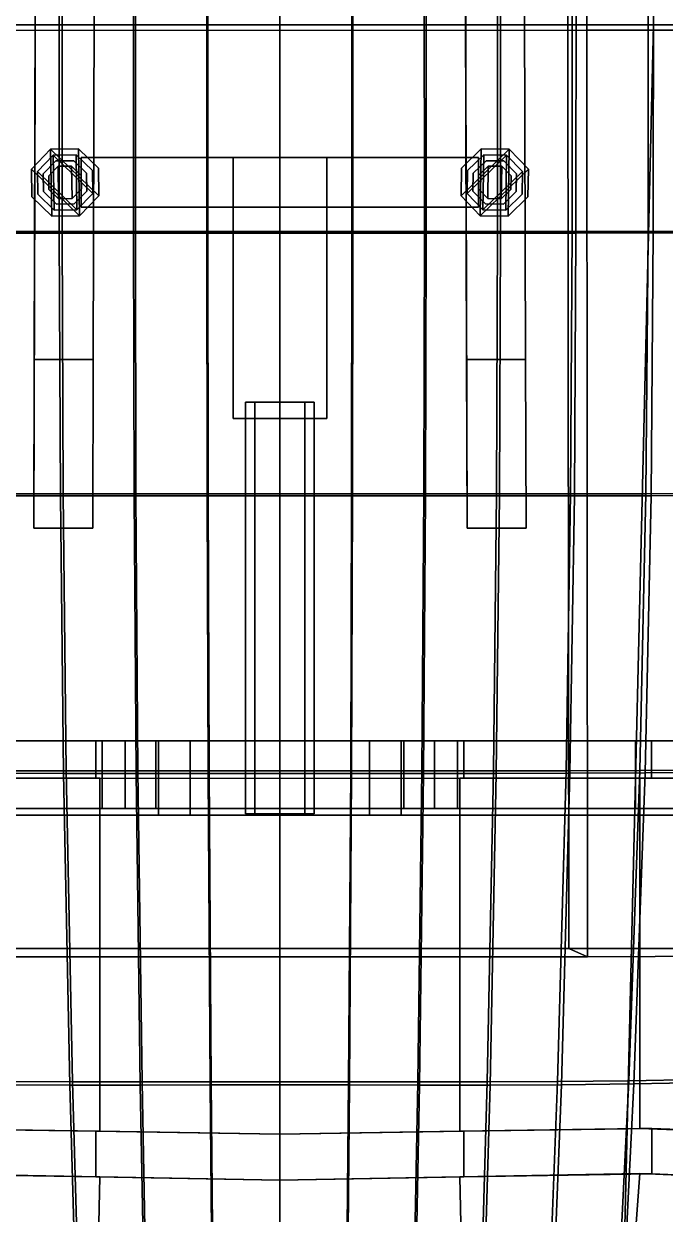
# Model space of a CAD drawing. Extents: x -7.9 to 7.9, y -12.5 to 11.9.
# Drawn here: x -0.323 to 0.438, y -9.846 to -8.435 of the extents above; entities that cross this region are included whole.
import ezdxf

# ---------------------------------------------------------------- set-up
doc = ezdxf.new("R2010")
doc.units = 0

msp = doc.modelspace()

# ---------------------------------------------------------------- linework, layer by layer
for points in [[(-0.0191, -9.3734, 1.8942), (-0.0191, -6.8577, 1.8942), (-0.8801, -6.8577, 1.8942), (-0.8063, -9.3734, 1.8942)], [(-0.0191, -9.3734, 1.8942), (0.7682, -9.3734, 1.8942), (0.8419, -6.8577, 1.8942), (-0.0191, -6.8577, 1.8942)], [(-0.0191, -8.4431, 4.3811), (-0.0191, -6.8863, 4.4497), (-0.3837, -6.8857, 4.4139), (-0.3829, -8.4427, 4.3455)], [(-0.0191, -8.4361, 4.2843), (-0.3604, -8.4361, 4.2509), (-0.3604, -6.8821, 4.3194), (-0.0191, -6.8821, 4.3528)], [(-0.0191, -8.4361, 4.2843), (-0.0191, -6.8821, 4.3528), (0.3223, -6.8821, 4.3194), (0.3223, -8.4361, 4.2509)], [(-0.0191, -8.4431, 4.3811), (0.3448, -8.4427, 4.3455), (0.3456, -6.8857, 4.4139), (-0.0191, -6.8863, 4.4497)], [(0.3223, -8.4361, 4.2509), (0.3223, -6.8821, 4.3194), (0.6905, -6.8821, 4.1493), (0.6994, -8.4361, 4.1153)], [(0.3448, -8.4427, 4.3455), (0.7524, -8.4425, 4.1969), (0.7274, -6.8849, 4.2394), (0.3456, -6.8857, 4.4139)], [(-0.0191, -8.4361, 1.5434), (-0.4619, -8.4361, 1.5434), (-0.4619, -6.9637, 1.5434), (-0.0191, -6.9637, 1.5434)], [(-0.0191, -8.4361, 1.5434), (-0.0191, -6.9637, 1.5434), (0.4238, -6.9637, 1.5434), (0.4238, -8.4361, 1.5434)], [(0.4238, -8.4361, 1.5434), (0.4238, -6.9637, 1.5434), (0.9654, -6.9637, 1.8637), (0.9414, -8.4361, 1.8661)], [(-0.3103, -8.833, 1.9509), (-0.3051, -7.033, 1.9509), (-0.305, -6.983, 1.8909), (-0.3109, -9.033, 1.8909)], [(-0.2351, -7.0332, 1.9509), (-0.2403, -8.8332, 1.9509), (-0.2409, -9.0332, 1.8909), (-0.235, -6.9832, 1.8909)], [(0.197, -7.0332, 1.9509), (0.1969, -6.9832, 1.8909), (0.2028, -9.0332, 1.8909), (0.2022, -8.8332, 1.9509)], [(0.2722, -8.833, 1.9509), (0.2728, -9.033, 1.8909), (0.2669, -6.983, 1.8909), (0.267, -7.033, 1.9509)], [(-0.3103, -8.833, 1.9509), (-0.2403, -8.8332, 1.9509), (-0.2351, -7.0332, 1.9509), (-0.3051, -7.033, 1.9509)], [(0.2722, -8.833, 1.9509), (0.267, -7.033, 1.9509), (0.197, -7.0332, 1.9509), (0.2022, -8.8332, 1.9509)], [(-0.2806, -8.6831, 4.1957), (-0.2806, -8.3659, 4.219), (-0.3703, -8.3659, 4.2004), (-0.3701, -8.6831, 4.1774)], [(-0.2772, -8.6813, 4.1784), (-0.3654, -8.6813, 4.1604), (-0.3655, -8.3644, 4.1833), (-0.2772, -8.3644, 4.2017)], [(-0.1925, -8.6831, 4.2077), (-0.1925, -8.3659, 4.2314), (-0.2806, -8.3659, 4.219), (-0.2806, -8.6831, 4.1957)], [(-0.1904, -8.6813, 4.1902), (-0.2772, -8.6813, 4.1784), (-0.2772, -8.3644, 4.2017), (-0.1903, -8.3644, 4.2139)], [(-0.1925, -8.6831, 4.2077), (-0.1055, -8.6831, 4.2143), (-0.1055, -8.3659, 4.2382), (-0.1925, -8.3659, 4.2314)], [(-0.1904, -8.6813, 4.1902), (-0.1903, -8.3644, 4.2139), (-0.1044, -8.3644, 4.2206), (-0.1045, -8.6813, 4.1967)], [(-0.1055, -8.6831, 4.2143), (-0.0191, -8.6831, 4.2162), (-0.0191, -8.3659, 4.2402), (-0.1055, -8.3659, 4.2382)], [(-0.1045, -8.6813, 4.1967), (-0.1044, -8.3644, 4.2206), (-0.0191, -8.3644, 4.2226), (-0.0191, -8.6813, 4.1986)], [(0.0664, -8.6813, 4.1967), (-0.0191, -8.6813, 4.1986), (-0.0191, -8.3644, 4.2226), (0.0663, -8.3644, 4.2206)], [(0.0674, -8.6831, 4.2143), (0.0674, -8.3659, 4.2382), (-0.0191, -8.3659, 4.2402), (-0.0191, -8.6831, 4.2162)], [(0.1523, -8.6813, 4.1902), (0.0664, -8.6813, 4.1967), (0.0663, -8.3644, 4.2206), (0.1522, -8.3644, 4.2139)], [(0.1544, -8.6831, 4.2077), (0.1544, -8.3659, 4.2314), (0.0674, -8.3659, 4.2382), (0.0674, -8.6831, 4.2143)], [(0.1523, -8.6813, 4.1902), (0.1522, -8.3644, 4.2139), (0.2391, -8.3644, 4.2017), (0.2391, -8.6813, 4.1784)], [(0.1544, -8.6831, 4.2077), (0.2425, -8.6831, 4.1957), (0.2424, -8.3659, 4.219), (0.1544, -8.3659, 4.2314)], [(0.2391, -8.6813, 4.1784), (0.2391, -8.3644, 4.2017), (0.3274, -8.3644, 4.1833), (0.3273, -8.6813, 4.1604)], [(0.2425, -8.6831, 4.1957), (0.332, -8.6831, 4.1774), (0.3322, -8.3659, 4.2004), (0.2424, -8.3659, 4.219)], [(0.4174, -8.6813, 4.1354), (0.3273, -8.6813, 4.1604), (0.3274, -8.3644, 4.1833), (0.4177, -8.3644, 4.158)], [(0.4237, -8.683, 4.1519), (0.4241, -8.3658, 4.1745), (0.3322, -8.3659, 4.2004), (0.332, -8.6831, 4.1774)], [(0.5061, -8.6813, 4.1025), (0.4174, -8.6813, 4.1354), (0.4177, -8.3644, 4.158), (0.5068, -8.3644, 4.1247)], [(0.5141, -8.683, 4.1183), (0.5149, -8.3658, 4.1405), (0.4241, -8.3658, 4.1745), (0.4237, -8.683, 4.1519)], [(-0.0191, -10.0447, 1.6597), (-0.4236, -10.0432, 1.6597), (-0.4619, -8.4361, 1.5434), (-0.0191, -8.4361, 1.5434)], [(-0.0191, -9.5315, 4.1686), (-0.3618, -9.5315, 4.1459), (-0.3604, -8.4361, 4.2509), (-0.0191, -8.4361, 4.2843)], [(-0.0191, -10.0447, 1.6597), (-0.0191, -8.4361, 1.5434), (0.4238, -8.4361, 1.5434), (0.3855, -10.0432, 1.6597)], [(-0.0191, -9.5315, 4.1686), (-0.0191, -8.4361, 4.2843), (0.3223, -8.4361, 4.2509), (0.3237, -9.5315, 4.1459)], [(0.3223, -8.4361, 4.2509), (0.6994, -8.4361, 4.1153), (0.6842, -9.5315, 3.9968), (0.3237, -9.5315, 4.1459)], [(0.8419, -10.0185, 1.9618), (0.3855, -10.0432, 1.6597), (0.4238, -8.4361, 1.5434), (0.9414, -8.4361, 1.8661)], [(-0.0191, -9.5412, 4.2652), (-0.0191, -8.4431, 4.3811), (-0.3829, -8.4427, 4.3455), (-0.3836, -9.5412, 4.2404)], [(-0.0191, -9.5412, 4.2652), (0.3455, -9.5412, 4.2404), (0.3448, -8.4427, 4.3455), (-0.0191, -8.4431, 4.3811)], [(0.3448, -8.4427, 4.3455), (0.3455, -9.5412, 4.2404), (0.7467, -9.5395, 4.0712), (0.7524, -8.4425, 4.1969)], [(-0.3137, -8.6072, 2.7683), (-0.3137, -8.6072, 2.9139), (-0.2908, -8.5836, 2.9139), (-0.2908, -8.5836, 2.7683)], [(-0.2908, -8.5836, 2.7683), (-0.2338, -8.639, 2.7683), (-0.2567, -8.6626, 2.7683), (-0.3137, -8.6072, 2.7683)], [(-0.2896, -8.663, 2.9139), (-0.2908, -8.5836, 2.9139), (-0.3137, -8.6072, 2.9139), (-0.3132, -8.6401, 2.9139)], [(-0.2868, -8.6559, 3.0692), (-0.2877, -8.5906, 3.0692), (-0.3066, -8.61, 3.0692), (-0.3062, -8.637, 3.0692)], [(-0.2877, -8.5906, 3.0399), (-0.2409, -8.6361, 3.0399), (-0.2597, -8.6555, 3.0399), (-0.3066, -8.61, 3.0399)], [(-0.3066, -8.61, 3.0399), (-0.3066, -8.61, 3.0692), (-0.2877, -8.5906, 3.0692), (-0.2877, -8.5906, 3.0399)], [(-0.2908, -8.5836, 2.7683), (-0.2908, -8.5836, 2.9139), (-0.2578, -8.5831, 2.9139), (-0.2578, -8.5831, 2.7683)], [(-0.2578, -8.5831, 2.7683), (-0.2342, -8.606, 2.7683), (-0.2338, -8.639, 2.7683), (-0.2908, -8.5836, 2.7683)], [(-0.2578, -8.5831, 2.9139), (-0.2908, -8.5836, 2.9139), (-0.2896, -8.663, 2.9139), (-0.2567, -8.6626, 2.9139)], [(-0.2607, -8.5902, 3.0692), (-0.2877, -8.5906, 3.0692), (-0.2868, -8.6559, 3.0692), (-0.2597, -8.6555, 3.0692)], [(-0.2607, -8.5902, 3.0399), (-0.2413, -8.6091, 3.0399), (-0.2409, -8.6361, 3.0399), (-0.2877, -8.5906, 3.0399)], [(-0.2877, -8.5906, 3.0399), (-0.2877, -8.5906, 3.0692), (-0.2607, -8.5902, 3.0692), (-0.2607, -8.5902, 3.0399)], [(-0.2413, -8.6091, 3.0692), (-0.2607, -8.5902, 3.0692), (-0.2597, -8.6555, 3.0692), (-0.2409, -8.6361, 3.0692)], [(-0.2607, -8.5902, 3.0399), (-0.2607, -8.5902, 3.0692), (-0.2413, -8.6091, 3.0692), (-0.2413, -8.6091, 3.0399)], [(-0.2578, -8.5831, 2.7683), (-0.2578, -8.5831, 2.9139), (-0.2342, -8.606, 2.9139), (-0.2342, -8.606, 2.7683)], [(-0.2342, -8.606, 2.9139), (-0.2578, -8.5831, 2.9139), (-0.2567, -8.6626, 2.9139), (-0.2338, -8.639, 2.9139)], [(-0.0746, -8.5936, 2.8955), (-0.2547, -8.5936, 2.8648), (-0.2547, -8.6525, 2.8648), (-0.0746, -8.6525, 2.8955)], [(-0.0746, -8.5936, 2.7392), (-0.2547, -8.5936, 2.8086), (-0.2547, -8.5936, 2.8648), (-0.0746, -8.5936, 2.8955)], [(-0.0746, -8.6525, 2.7392), (-0.2547, -8.6525, 2.8086), (-0.2547, -8.5936, 2.8086), (-0.0746, -8.5936, 2.7392)], [(-0.0191, -8.6525, 2.8955), (-0.0191, -8.5936, 2.8955), (-0.0746, -8.5936, 2.8955), (-0.0746, -8.6525, 2.8955)], [(-0.0746, -8.6525, 2.7392), (-0.0746, -8.5936, 2.7392), (-0.0191, -8.5936, 2.7392), (-0.0191, -8.6525, 2.7392)], [(-0.0191, -8.5936, 2.7392), (-0.0746, -8.5936, 2.7392), (-0.0746, -8.5936, 2.8955), (-0.0191, -8.5936, 2.8955)], [(-0.0191, -8.6525, 2.8955), (0.0365, -8.6525, 2.8955), (0.0365, -8.5936, 2.8955), (-0.0191, -8.5936, 2.8955)], [(0.0365, -8.6525, 2.7392), (-0.0191, -8.6525, 2.7392), (-0.0191, -8.5936, 2.7392), (0.0365, -8.5936, 2.7392)], [(-0.0191, -8.5936, 2.7392), (-0.0191, -8.5936, 2.8955), (0.0365, -8.5936, 2.8955), (0.0365, -8.5936, 2.7392)], [(0.0365, -8.5936, 2.8955), (0.0365, -8.6525, 2.8955), (0.2166, -8.6525, 2.8648), (0.2166, -8.5936, 2.8648)], [(0.0365, -8.5936, 2.7392), (0.0365, -8.5936, 2.8955), (0.2166, -8.5936, 2.8648), (0.2166, -8.5936, 2.8086)], [(0.0365, -8.6525, 2.7392), (0.0365, -8.5936, 2.7392), (0.2166, -8.5936, 2.8086), (0.2166, -8.6525, 2.8086)], [(0.2197, -8.5831, 2.7683), (0.2526, -8.5836, 2.7683), (0.1957, -8.639, 2.7683), (0.1961, -8.606, 2.7683)], [(0.1961, -8.606, 2.9139), (0.1957, -8.639, 2.9139), (0.2186, -8.6626, 2.9139), (0.2197, -8.5831, 2.9139)], [(0.2526, -8.5836, 2.7683), (0.2756, -8.6072, 2.7683), (0.2186, -8.6626, 2.7683), (0.1957, -8.639, 2.7683)], [(0.2197, -8.5831, 2.7683), (0.1961, -8.606, 2.7683), (0.1961, -8.606, 2.9139), (0.2197, -8.5831, 2.9139)], [(0.2032, -8.6091, 3.0692), (0.2028, -8.6361, 3.0692), (0.2216, -8.6555, 3.0692), (0.2226, -8.5902, 3.0692)], [(0.2226, -8.5902, 3.0399), (0.2496, -8.5906, 3.0399), (0.2028, -8.6361, 3.0399), (0.2032, -8.6091, 3.0399)], [(0.2496, -8.5906, 3.0399), (0.2685, -8.61, 3.0399), (0.2216, -8.6555, 3.0399), (0.2028, -8.6361, 3.0399)], [(0.2226, -8.5902, 3.0399), (0.2032, -8.6091, 3.0399), (0.2032, -8.6091, 3.0692), (0.2226, -8.5902, 3.0692)], [(0.2197, -8.5831, 2.9139), (0.2186, -8.6626, 2.9139), (0.2515, -8.663, 2.9139), (0.2526, -8.5836, 2.9139)], [(0.2526, -8.5836, 2.7683), (0.2197, -8.5831, 2.7683), (0.2197, -8.5831, 2.9139), (0.2526, -8.5836, 2.9139)], [(0.2226, -8.5902, 3.0692), (0.2216, -8.6555, 3.0692), (0.2487, -8.6559, 3.0692), (0.2496, -8.5906, 3.0692)], [(0.2496, -8.5906, 3.0399), (0.2226, -8.5902, 3.0399), (0.2226, -8.5902, 3.0692), (0.2496, -8.5906, 3.0692)], [(0.2487, -8.6559, 3.0692), (0.2681, -8.637, 3.0692), (0.2685, -8.61, 3.0692), (0.2496, -8.5906, 3.0692)], [(0.2685, -8.61, 3.0399), (0.2496, -8.5906, 3.0399), (0.2496, -8.5906, 3.0692), (0.2685, -8.61, 3.0692)], [(0.2515, -8.663, 2.9139), (0.2751, -8.6401, 2.9139), (0.2756, -8.6072, 2.9139), (0.2526, -8.5836, 2.9139)], [(0.2756, -8.6072, 2.7683), (0.2526, -8.5836, 2.7683), (0.2526, -8.5836, 2.9139), (0.2756, -8.6072, 2.9139)], [(-0.3132, -8.6401, 2.7683), (-0.3132, -8.6401, 2.9139), (-0.3137, -8.6072, 2.9139), (-0.3137, -8.6072, 2.7683)], [(-0.3137, -8.6072, 2.7683), (-0.2567, -8.6626, 2.7683), (-0.2896, -8.663, 2.7683), (-0.3132, -8.6401, 2.7683)], [(-0.3066, -8.61, 3.0399), (-0.2597, -8.6555, 3.0399), (-0.2868, -8.6559, 3.0399), (-0.3062, -8.637, 3.0399)], [(-0.3062, -8.637, 3.0399), (-0.3062, -8.637, 3.0692), (-0.3066, -8.61, 3.0692), (-0.3066, -8.61, 3.0399)], [(-0.2847, -8.5976, 2.9139), (-0.2995, -8.6128, 2.9139), (-0.2995, -8.6128, 3.0399), (-0.2847, -8.5976, 3.0399)], [(-0.2931, -8.6154, 3.0674), (-0.2931, -8.6154, 3.0846), (-0.282, -8.6039, 3.0846), (-0.282, -8.6039, 3.0674)], [(-0.2814, -8.6424, 3.0846), (-0.282, -8.6039, 3.0846), (-0.2931, -8.6154, 3.0846), (-0.2929, -8.6313, 3.0846)], [(-0.2847, -8.5976, 2.9139), (-0.2847, -8.5976, 3.0399), (-0.2635, -8.5973, 3.0399), (-0.2635, -8.5973, 2.9139)], [(-0.282, -8.6039, 3.0674), (-0.282, -8.6039, 3.0846), (-0.266, -8.6037, 3.0846), (-0.266, -8.6037, 3.0674)], [(-0.266, -8.6037, 3.0846), (-0.282, -8.6039, 3.0846), (-0.2814, -8.6424, 3.0846), (-0.2655, -8.6422, 3.0846)], [(-0.266, -8.6037, 3.0674), (-0.266, -8.6037, 3.0846), (-0.2546, -8.6148, 3.0846), (-0.2546, -8.6148, 3.0674)], [(-0.2546, -8.6148, 3.0846), (-0.266, -8.6037, 3.0846), (-0.2655, -8.6422, 3.0846), (-0.2544, -8.6308, 3.0846)], [(-0.2635, -8.5973, 2.9139), (-0.2635, -8.5973, 3.0399), (-0.2482, -8.6121, 3.0399), (-0.2482, -8.6121, 2.9139)], [(-0.2413, -8.6091, 3.0399), (-0.2413, -8.6091, 3.0692), (-0.2409, -8.6361, 3.0692), (-0.2409, -8.6361, 3.0399)], [(-0.2342, -8.606, 2.7683), (-0.2342, -8.606, 2.9139), (-0.2338, -8.639, 2.9139), (-0.2338, -8.639, 2.7683)], [(0.1961, -8.606, 2.7683), (0.1957, -8.639, 2.7683), (0.1957, -8.639, 2.9139), (0.1961, -8.606, 2.9139)], [(0.2032, -8.6091, 3.0399), (0.2028, -8.6361, 3.0399), (0.2028, -8.6361, 3.0692), (0.2032, -8.6091, 3.0692)], [(0.2254, -8.5973, 2.9139), (0.2101, -8.6121, 2.9139), (0.2101, -8.6121, 3.0399), (0.2254, -8.5973, 3.0399)], [(0.2165, -8.6148, 3.0846), (0.2163, -8.6308, 3.0846), (0.2274, -8.6422, 3.0846), (0.2279, -8.6037, 3.0846)], [(0.2279, -8.6037, 3.0674), (0.2165, -8.6148, 3.0674), (0.2165, -8.6148, 3.0846), (0.2279, -8.6037, 3.0846)], [(0.2756, -8.6072, 2.7683), (0.2751, -8.6401, 2.7683), (0.2515, -8.663, 2.7683), (0.2186, -8.6626, 2.7683)], [(0.2685, -8.61, 3.0399), (0.2681, -8.637, 3.0399), (0.2487, -8.6559, 3.0399), (0.2216, -8.6555, 3.0399)], [(0.2466, -8.5976, 2.9139), (0.2254, -8.5973, 2.9139), (0.2254, -8.5973, 3.0399), (0.2466, -8.5976, 3.0399)], [(0.2279, -8.6037, 3.0846), (0.2274, -8.6422, 3.0846), (0.2433, -8.6424, 3.0846), (0.2439, -8.6039, 3.0846)], [(0.2439, -8.6039, 3.0674), (0.2279, -8.6037, 3.0674), (0.2279, -8.6037, 3.0846), (0.2439, -8.6039, 3.0846)], [(0.2433, -8.6424, 3.0846), (0.2547, -8.6313, 3.0846), (0.255, -8.6154, 3.0846), (0.2439, -8.6039, 3.0846)], [(0.255, -8.6154, 3.0674), (0.2439, -8.6039, 3.0674), (0.2439, -8.6039, 3.0846), (0.255, -8.6154, 3.0846)], [(0.2466, -8.5976, 2.9139), (0.2466, -8.5976, 3.0399), (0.2614, -8.6128, 3.0399), (0.2614, -8.6128, 2.9139)], [(0.2681, -8.637, 3.0399), (0.2685, -8.61, 3.0399), (0.2685, -8.61, 3.0692), (0.2681, -8.637, 3.0692)], [(0.2751, -8.6401, 2.7683), (0.2756, -8.6072, 2.7683), (0.2756, -8.6072, 2.9139), (0.2751, -8.6401, 2.9139)], [(-0.2995, -8.6128, 2.9139), (-0.2992, -8.634, 2.9139), (-0.2992, -8.634, 3.0399), (-0.2995, -8.6128, 3.0399)], [(-0.2929, -8.6313, 3.0674), (-0.2929, -8.6313, 3.0846), (-0.2931, -8.6154, 3.0846), (-0.2931, -8.6154, 3.0674)], [(-0.2546, -8.6148, 3.0674), (-0.2546, -8.6148, 3.0846), (-0.2544, -8.6308, 3.0846), (-0.2544, -8.6308, 3.0674)], [(-0.2479, -8.6333, 2.9139), (-0.2482, -8.6121, 2.9139), (-0.2482, -8.6121, 3.0399), (-0.2479, -8.6333, 3.0399)], [(0.2098, -8.6333, 2.9139), (0.2098, -8.6333, 3.0399), (0.2101, -8.6121, 3.0399), (0.2101, -8.6121, 2.9139)], [(0.2165, -8.6148, 3.0674), (0.2163, -8.6308, 3.0674), (0.2163, -8.6308, 3.0846), (0.2165, -8.6148, 3.0846)], [(0.2547, -8.6313, 3.0674), (0.255, -8.6154, 3.0674), (0.255, -8.6154, 3.0846), (0.2547, -8.6313, 3.0846)], [(0.2614, -8.6128, 2.9139), (0.2614, -8.6128, 3.0399), (0.2611, -8.634, 3.0399), (0.2611, -8.634, 2.9139)], [(-0.2868, -8.6559, 3.0399), (-0.2868, -8.6559, 3.0692), (-0.3062, -8.637, 3.0692), (-0.3062, -8.637, 3.0399)], [(-0.2992, -8.634, 2.9139), (-0.284, -8.6488, 2.9139), (-0.284, -8.6488, 3.0399), (-0.2992, -8.634, 3.0399)], [(-0.2814, -8.6424, 3.0674), (-0.2814, -8.6424, 3.0846), (-0.2929, -8.6313, 3.0846), (-0.2929, -8.6313, 3.0674)], [(-0.2544, -8.6308, 3.0674), (-0.2544, -8.6308, 3.0846), (-0.2655, -8.6422, 3.0846), (-0.2655, -8.6422, 3.0674)], [(-0.2628, -8.6485, 2.9139), (-0.2479, -8.6333, 2.9139), (-0.2479, -8.6333, 3.0399), (-0.2628, -8.6485, 3.0399)], [(-0.2409, -8.6361, 3.0399), (-0.2409, -8.6361, 3.0692), (-0.2597, -8.6555, 3.0692), (-0.2597, -8.6555, 3.0399)], [(0.2028, -8.6361, 3.0399), (0.2216, -8.6555, 3.0399), (0.2216, -8.6555, 3.0692), (0.2028, -8.6361, 3.0692)], [(0.2246, -8.6485, 2.9139), (0.2246, -8.6485, 3.0399), (0.2098, -8.6333, 3.0399), (0.2098, -8.6333, 2.9139)], [(0.2163, -8.6308, 3.0674), (0.2274, -8.6422, 3.0674), (0.2274, -8.6422, 3.0846), (0.2163, -8.6308, 3.0846)], [(0.2433, -8.6424, 3.0674), (0.2547, -8.6313, 3.0674), (0.2547, -8.6313, 3.0846), (0.2433, -8.6424, 3.0846)], [(0.2611, -8.634, 2.9139), (0.2611, -8.634, 3.0399), (0.2459, -8.6488, 3.0399), (0.2459, -8.6488, 2.9139)], [(0.2487, -8.6559, 3.0399), (0.2681, -8.637, 3.0399), (0.2681, -8.637, 3.0692), (0.2487, -8.6559, 3.0692)], [(-0.2896, -8.663, 2.7683), (-0.2896, -8.663, 2.9139), (-0.3132, -8.6401, 2.9139), (-0.3132, -8.6401, 2.7683)], [(-0.284, -8.6488, 2.9139), (-0.2628, -8.6485, 2.9139), (-0.2628, -8.6485, 3.0399), (-0.284, -8.6488, 3.0399)], [(-0.2655, -8.6422, 3.0674), (-0.2655, -8.6422, 3.0846), (-0.2814, -8.6424, 3.0846), (-0.2814, -8.6424, 3.0674)], [(-0.2338, -8.639, 2.7683), (-0.2338, -8.639, 2.9139), (-0.2567, -8.6626, 2.9139), (-0.2567, -8.6626, 2.7683)], [(-0.0746, -8.6525, 2.8955), (-0.2547, -8.6525, 2.8648), (-0.2547, -8.6525, 2.8086), (-0.0746, -8.6525, 2.7392)], [(-0.0191, -8.9029, 2.7554), (-0.0746, -8.9029, 2.7554), (-0.0746, -8.6525, 2.7392), (-0.0191, -8.6525, 2.7392)], [(-0.0746, -8.6525, 2.8955), (-0.0746, -8.9029, 2.8642), (-0.0191, -8.9029, 2.8642), (-0.0191, -8.6525, 2.8955)], [(-0.0746, -8.6525, 2.7392), (-0.0746, -8.9029, 2.7554), (-0.0746, -8.9029, 2.8642), (-0.0746, -8.6525, 2.8955)], [(-0.0191, -8.9029, 2.7554), (-0.0191, -8.6525, 2.7392), (0.0365, -8.6525, 2.7392), (0.0365, -8.9029, 2.7554)], [(0.0365, -8.6525, 2.8955), (-0.0191, -8.6525, 2.8955), (-0.0191, -8.9029, 2.8642), (0.0365, -8.9029, 2.8642)], [(0.0365, -8.6525, 2.7392), (0.0365, -8.6525, 2.8955), (0.0365, -8.9029, 2.8642), (0.0365, -8.9029, 2.7554)], [(0.0365, -8.6525, 2.8955), (0.0365, -8.6525, 2.7392), (0.2166, -8.6525, 2.8086), (0.2166, -8.6525, 2.8648)], [(0.1957, -8.639, 2.7683), (0.2186, -8.6626, 2.7683), (0.2186, -8.6626, 2.9139), (0.1957, -8.639, 2.9139)], [(0.2459, -8.6488, 2.9139), (0.2459, -8.6488, 3.0399), (0.2246, -8.6485, 3.0399), (0.2246, -8.6485, 2.9139)], [(0.2274, -8.6422, 3.0674), (0.2433, -8.6424, 3.0674), (0.2433, -8.6424, 3.0846), (0.2274, -8.6422, 3.0846)], [(0.2515, -8.663, 2.7683), (0.2751, -8.6401, 2.7683), (0.2751, -8.6401, 2.9139), (0.2515, -8.663, 2.9139)], [(-0.2567, -8.6626, 2.7683), (-0.2567, -8.6626, 2.9139), (-0.2896, -8.663, 2.9139), (-0.2896, -8.663, 2.7683)], [(-0.2597, -8.6555, 3.0399), (-0.2597, -8.6555, 3.0692), (-0.2868, -8.6559, 3.0692), (-0.2868, -8.6559, 3.0399)], [(0.2186, -8.6626, 2.7683), (0.2515, -8.663, 2.7683), (0.2515, -8.663, 2.9139), (0.2186, -8.6626, 2.9139)], [(0.2216, -8.6555, 3.0399), (0.2487, -8.6559, 3.0399), (0.2487, -8.6559, 3.0692), (0.2216, -8.6555, 3.0692)], [(-0.2793, -8.9948, 4.1632), (-0.2806, -8.6831, 4.1957), (-0.3701, -8.6831, 4.1774), (-0.3683, -8.9947, 4.1452)], [(-0.276, -8.9924, 4.146), (-0.3636, -8.9924, 4.1283), (-0.3654, -8.6813, 4.1604), (-0.2772, -8.6813, 4.1784)], [(-0.1918, -8.9948, 4.1749), (-0.1925, -8.6831, 4.2077), (-0.2806, -8.6831, 4.1957), (-0.2793, -8.9948, 4.1632)], [(-0.1897, -8.9924, 4.1574), (-0.276, -8.9924, 4.146), (-0.2772, -8.6813, 4.1784), (-0.1904, -8.6813, 4.1902)], [(-0.1918, -8.9948, 4.1749), (-0.1052, -8.9948, 4.1811), (-0.1055, -8.6831, 4.2143), (-0.1925, -8.6831, 4.2077)], [(-0.1897, -8.9924, 4.1574), (-0.1904, -8.6813, 4.1902), (-0.1045, -8.6813, 4.1967), (-0.1042, -8.9924, 4.1636)], [(-0.1052, -8.9948, 4.1811), (-0.0191, -8.9948, 4.1829), (-0.0191, -8.6831, 4.2162), (-0.1055, -8.6831, 4.2143)], [(-0.1042, -8.9924, 4.1636), (-0.1045, -8.6813, 4.1967), (-0.0191, -8.6813, 4.1986), (-0.0191, -8.9924, 4.1653)], [(0.066, -8.9924, 4.1636), (-0.0191, -8.9924, 4.1653), (-0.0191, -8.6813, 4.1986), (0.0664, -8.6813, 4.1967)], [(0.0671, -8.9948, 4.1811), (0.0674, -8.6831, 4.2143), (-0.0191, -8.6831, 4.2162), (-0.0191, -8.9948, 4.1829)], [(0.1516, -8.9924, 4.1574), (0.066, -8.9924, 4.1636), (0.0664, -8.6813, 4.1967), (0.1523, -8.6813, 4.1902)], [(0.1537, -8.9948, 4.1749), (0.1544, -8.6831, 4.2077), (0.0674, -8.6831, 4.2143), (0.0671, -8.9948, 4.1811)], [(0.1516, -8.9924, 4.1574), (0.1523, -8.6813, 4.1902), (0.2391, -8.6813, 4.1784), (0.2379, -8.9924, 4.146)], [(0.1537, -8.9948, 4.1749), (0.2412, -8.9948, 4.1632), (0.2425, -8.6831, 4.1957), (0.1544, -8.6831, 4.2077)], [(0.2379, -8.9924, 4.146), (0.2391, -8.6813, 4.1784), (0.3273, -8.6813, 4.1604), (0.3255, -8.9924, 4.1283)], [(0.2412, -8.9948, 4.1632), (0.3301, -8.9947, 4.1452), (0.332, -8.6831, 4.1774), (0.2425, -8.6831, 4.1957)], [(0.4147, -8.9923, 4.1035), (0.3255, -8.9924, 4.1283), (0.3273, -8.6813, 4.1604), (0.4174, -8.6813, 4.1354)], [(0.421, -8.9946, 4.12), (0.4237, -8.683, 4.1519), (0.332, -8.6831, 4.1774), (0.3301, -8.9947, 4.1452)], [(0.5025, -8.9921, 4.0709), (0.4147, -8.9923, 4.1035), (0.4174, -8.6813, 4.1354), (0.5061, -8.6813, 4.1025)], [(0.5104, -8.9943, 4.0867), (0.5141, -8.683, 4.1183), (0.4237, -8.683, 4.1519), (0.421, -8.9946, 4.12)], [(-0.3109, -9.033, 1.9409), (-0.2409, -9.0332, 1.9409), (-0.2403, -8.8332, 2.0409), (-0.3103, -8.833, 2.0409)], [(-0.3103, -8.833, 1.9509), (-0.3109, -9.033, 1.8909), (-0.3109, -9.033, 1.9409), (-0.3103, -8.833, 2.0409)], [(-0.3103, -8.833, 2.0409), (-0.2403, -8.8332, 2.0409), (-0.2403, -8.8332, 1.9509), (-0.3103, -8.833, 1.9509)], [(-0.2409, -9.0332, 1.8909), (-0.2403, -8.8332, 1.9509), (-0.2403, -8.8332, 2.0409), (-0.2409, -9.0332, 1.9409)], [(0.2728, -9.033, 1.9409), (0.2722, -8.833, 2.0409), (0.2022, -8.8332, 2.0409), (0.2028, -9.0332, 1.9409)], [(0.2722, -8.833, 2.0409), (0.2722, -8.833, 1.9509), (0.2022, -8.8332, 1.9509), (0.2022, -8.8332, 2.0409)], [(0.2028, -9.0332, 1.8909), (0.2028, -9.0332, 1.9409), (0.2022, -8.8332, 2.0409), (0.2022, -8.8332, 1.9509)], [(0.2722, -8.833, 1.9509), (0.2722, -8.833, 2.0409), (0.2728, -9.033, 1.9409), (0.2728, -9.033, 1.8909)], [(-0.0488, -9.3717, 2.7549), (-0.0488, -8.8836, 2.8436), (-0.0597, -8.8836, 2.8174), (-0.0597, -9.3717, 2.7287)], [(-0.0597, -9.3717, 2.7287), (-0.0597, -8.8836, 2.8174), (-0.0488, -8.8836, 2.7912), (-0.0488, -9.3717, 2.7025)], [(-0.0191, -9.3717, 2.7657), (-0.0191, -8.8836, 2.8544), (-0.0488, -8.8836, 2.8436), (-0.0488, -9.3717, 2.7549)], [(-0.0488, -9.3717, 2.7025), (-0.0488, -8.8836, 2.7912), (-0.0191, -8.8836, 2.7803), (-0.0191, -9.3717, 2.6916)], [(-0.0191, -9.3717, 2.7657), (0.0107, -9.3717, 2.7549), (0.0107, -8.8836, 2.8436), (-0.0191, -8.8836, 2.8544)], [(0.0107, -9.3717, 2.7025), (-0.0191, -9.3717, 2.6916), (-0.0191, -8.8836, 2.7803), (0.0107, -8.8836, 2.7912)], [(0.0107, -9.3717, 2.7549), (0.0216, -9.3717, 2.7287), (0.0216, -8.8836, 2.8174), (0.0107, -8.8836, 2.8436)], [(0.0216, -9.3717, 2.7287), (0.0107, -9.3717, 2.7025), (0.0107, -8.8836, 2.7912), (0.0216, -8.8836, 2.8174)], [(-0.0746, -8.9029, 2.7554), (-0.0191, -8.9029, 2.7554), (-0.0191, -8.9029, 2.8642), (-0.0746, -8.9029, 2.8642)], [(0.0365, -8.9029, 2.7554), (0.0365, -8.9029, 2.8642), (-0.0191, -8.9029, 2.8642), (-0.0191, -8.9029, 2.7554)], [(-0.2793, -8.9948, 4.1632), (-0.3683, -8.9947, 4.1452), (-0.363, -9.3237, 4.0975), (-0.2756, -9.3239, 4.115)], [(-0.276, -8.9924, 4.146), (-0.2723, -9.3209, 4.0979), (-0.3584, -9.3207, 4.0806), (-0.3636, -8.9924, 4.1283)], [(-0.1918, -8.9948, 4.1749), (-0.2793, -8.9948, 4.1632), (-0.2756, -9.3239, 4.115), (-0.1894, -9.3239, 4.1263)], [(-0.1897, -8.9924, 4.1574), (-0.1873, -9.3209, 4.1089), (-0.2723, -9.3209, 4.0979), (-0.276, -8.9924, 4.146)], [(-0.1918, -8.9948, 4.1749), (-0.1894, -9.3239, 4.1263), (-0.104, -9.3238, 4.1322), (-0.1052, -8.9948, 4.1811)], [(-0.1897, -8.9924, 4.1574), (-0.1042, -8.9924, 4.1636), (-0.103, -9.3209, 4.1147), (-0.1873, -9.3209, 4.1089)], [(-0.1052, -8.9948, 4.1811), (-0.104, -9.3238, 4.1322), (-0.0191, -9.3238, 4.1338), (-0.0191, -8.9948, 4.1829)], [(-0.1042, -8.9924, 4.1636), (-0.0191, -8.9924, 4.1653), (-0.0191, -9.3208, 4.1164), (-0.103, -9.3209, 4.1147)], [(0.066, -8.9924, 4.1636), (0.0649, -9.3209, 4.1147), (-0.0191, -9.3208, 4.1164), (-0.0191, -8.9924, 4.1653)], [(0.0671, -8.9948, 4.1811), (-0.0191, -8.9948, 4.1829), (-0.0191, -9.3238, 4.1338), (0.0659, -9.3238, 4.1322)], [(0.1516, -8.9924, 4.1574), (0.1492, -9.3209, 4.1089), (0.0649, -9.3209, 4.1147), (0.066, -8.9924, 4.1636)], [(0.1537, -8.9948, 4.1749), (0.0671, -8.9948, 4.1811), (0.0659, -9.3238, 4.1322), (0.1513, -9.3239, 4.1263)], [(0.1516, -8.9924, 4.1574), (0.2379, -8.9924, 4.146), (0.2342, -9.3209, 4.0979), (0.1492, -9.3209, 4.1089)], [(0.1537, -8.9948, 4.1749), (0.1513, -9.3239, 4.1263), (0.2375, -9.3239, 4.115), (0.2412, -8.9948, 4.1632)], [(0.2379, -8.9924, 4.146), (0.3255, -8.9924, 4.1283), (0.3203, -9.3207, 4.0806), (0.2342, -9.3209, 4.0979)], [(0.2412, -8.9948, 4.1632), (0.2375, -9.3239, 4.115), (0.3249, -9.3237, 4.0975), (0.3301, -8.9947, 4.1452)], [(0.4147, -8.9923, 4.1035), (0.4078, -9.3204, 4.0562), (0.3203, -9.3207, 4.0806), (0.3255, -8.9924, 4.1283)], [(0.421, -8.9946, 4.12), (0.3301, -8.9947, 4.1452), (0.3249, -9.3237, 4.0975), (0.414, -9.3232, 4.0725)], [(0.5025, -8.9921, 4.0709), (0.4936, -9.3197, 4.0241), (0.4078, -9.3204, 4.0562), (0.4147, -8.9923, 4.1035)], [(0.5104, -8.9943, 4.0867), (0.421, -8.9946, 4.12), (0.414, -9.3232, 4.0725), (0.5015, -9.3225, 4.0398)], [(-0.3109, -9.033, 1.8909), (-0.2409, -9.0332, 1.8909), (-0.2409, -9.0332, 1.9409), (-0.3109, -9.033, 1.9409)], [(0.2728, -9.033, 1.8909), (0.2728, -9.033, 1.9409), (0.2028, -9.0332, 1.9409), (0.2028, -9.0332, 1.8909)], [(-0.1629, -9.2853, 2.7062), (-0.1629, -9.3734, 2.7062), (-1.0491, -9.3734, 2.7062), (-1.0543, -9.2853, 2.7062)], [(-1.0543, -9.2853, 2.7062), (-0.9163, -9.2853, 2.7414), (-0.2024, -9.2853, 2.7414), (-0.1629, -9.2853, 2.7062)], [(-0.9163, -9.2853, 2.7414), (-0.9163, -9.3655, 2.7414), (-0.2024, -9.3655, 2.7414), (-0.2024, -9.2853, 2.7414)], [(-0.2372, -9.2853, 3.186), (-0.4596, -9.2856, 3.1209), (-0.4596, -9.3293, 3.1209), (-0.2372, -9.3294, 3.186)], [(-0.2298, -9.2853, 3.1274), (-0.4406, -9.2853, 3.065), (-0.4596, -9.2856, 3.1209), (-0.2372, -9.2853, 3.186)], [(-0.2298, -9.2853, 3.1274), (-0.2298, -9.3655, 3.1274), (-0.4406, -9.3655, 3.065), (-0.4406, -9.2853, 3.065)], [(-0.0191, -9.2853, 3.186), (-0.2372, -9.2853, 3.186), (-0.2372, -9.3294, 3.186), (-0.0191, -9.3297, 3.186)], [(-0.0191, -9.2853, 3.1274), (-0.2298, -9.2853, 3.1274), (-0.2372, -9.2853, 3.186), (-0.0191, -9.2853, 3.186)], [(-0.0191, -9.2853, 3.1274), (-0.0191, -9.3655, 3.1274), (-0.2298, -9.3655, 3.1274), (-0.2298, -9.2853, 3.1274)], [(-0.2024, -9.2853, 2.7414), (-0.2024, -9.3655, 2.7414), (-0.1661, -9.3655, 2.8455), (-0.1661, -9.2853, 2.8455)], [(-0.1629, -9.2853, 2.7062), (-0.2024, -9.2853, 2.7414), (-0.1661, -9.2853, 2.8455), (-0.1254, -9.2853, 2.8072)], [(-0.1661, -9.2853, 2.8455), (-0.1661, -9.3655, 2.8455), (-0.0191, -9.3655, 2.8891), (-0.0191, -9.2853, 2.8891)], [(-0.1254, -9.2853, 2.8072), (-0.1661, -9.2853, 2.8455), (-0.0191, -9.2853, 2.8891), (-0.0191, -9.2853, 2.8436)], [(-0.1254, -9.2853, 2.8072), (-0.1254, -9.3734, 2.8072), (-0.1629, -9.3734, 2.7062), (-0.1629, -9.2853, 2.7062)], [(-0.0191, -9.2853, 2.8436), (-0.0191, -9.3734, 2.8436), (-0.1254, -9.3734, 2.8072), (-0.1254, -9.2853, 2.8072)], [(-0.0191, -9.2853, 3.186), (-0.0191, -9.3297, 3.186), (0.1991, -9.3294, 3.186), (0.1991, -9.2853, 3.186)], [(-0.0191, -9.2853, 3.1274), (-0.0191, -9.2853, 3.186), (0.1991, -9.2853, 3.186), (0.1917, -9.2853, 3.1274)], [(-0.0191, -9.2853, 2.8436), (0.0873, -9.2853, 2.8072), (0.0873, -9.3734, 2.8072), (-0.0191, -9.3734, 2.8436)], [(-0.0191, -9.2853, 3.1274), (0.1917, -9.2853, 3.1274), (0.1917, -9.3655, 3.1274), (-0.0191, -9.3655, 3.1274)], [(0.128, -9.2853, 2.8455), (-0.0191, -9.2853, 2.8891), (-0.0191, -9.3655, 2.8891), (0.128, -9.3655, 2.8455)], [(0.0873, -9.2853, 2.8072), (-0.0191, -9.2853, 2.8436), (-0.0191, -9.2853, 2.8891), (0.128, -9.2853, 2.8455)], [(0.0873, -9.2853, 2.8072), (0.1248, -9.2853, 2.7062), (0.1248, -9.3734, 2.7062), (0.0873, -9.3734, 2.8072)], [(0.1248, -9.2853, 2.7062), (0.0873, -9.2853, 2.8072), (0.128, -9.2853, 2.8455), (0.1643, -9.2853, 2.7414)], [(0.1248, -9.2853, 2.7062), (1.0162, -9.2853, 2.7062), (1.011, -9.3734, 2.7062), (0.1248, -9.3734, 2.7062)], [(1.0162, -9.2853, 2.7062), (0.1248, -9.2853, 2.7062), (0.1643, -9.2853, 2.7414), (0.8782, -9.2853, 2.7414)], [(0.1643, -9.2853, 2.7414), (0.128, -9.2853, 2.8455), (0.128, -9.3655, 2.8455), (0.1643, -9.3655, 2.7414)], [(0.8782, -9.2853, 2.7414), (0.1643, -9.2853, 2.7414), (0.1643, -9.3655, 2.7414), (0.8782, -9.3655, 2.7414)], [(0.1917, -9.2853, 3.1274), (0.1991, -9.2853, 3.186), (0.4215, -9.2856, 3.1209), (0.4025, -9.2853, 3.065)], [(0.1917, -9.2853, 3.1274), (0.4025, -9.2853, 3.065), (0.4025, -9.3655, 3.065), (0.1917, -9.3655, 3.1274)], [(0.1991, -9.2853, 3.186), (0.1991, -9.3294, 3.186), (0.4215, -9.3293, 3.1209), (0.4215, -9.2856, 3.1209)], [(0.4025, -9.2853, 3.065), (0.4215, -9.2856, 3.1209), (1.0121, -9.2845, 2.7478), (1.0162, -9.2853, 2.7062)], [(0.4025, -9.2853, 3.065), (0.8782, -9.2853, 2.7414), (0.8782, -9.3655, 2.7414), (0.4025, -9.3655, 3.065)], [(0.4025, -9.2853, 3.065), (1.0162, -9.2853, 2.7062), (0.8782, -9.2853, 2.7414)], [(0.4215, -9.2856, 3.1209), (0.4215, -9.3293, 3.1209), (1.0092, -9.3303, 2.7478), (1.0121, -9.2845, 2.7478)], [(-0.4459, -9.329, 3.0906), (-0.2325, -9.3294, 3.153), (-0.2372, -9.3294, 3.186), (-0.4596, -9.3293, 3.1209)], [(-0.2325, -9.3294, 3.153), (-0.4459, -9.329, 3.0906), (-0.4459, -9.7447, 3.0906), (-0.2325, -9.7481, 3.153)], [(-0.2756, -9.3239, 4.115), (-0.363, -9.3237, 4.0975), (-0.3528, -9.693, 4.0277), (-0.2682, -9.6934, 4.0446)], [(-0.2723, -9.3209, 4.0979), (-0.2649, -9.6897, 4.0276), (-0.3482, -9.6893, 4.011), (-0.3584, -9.3207, 4.0806)], [(-0.1894, -9.3239, 4.1263), (-0.2756, -9.3239, 4.115), (-0.2682, -9.6934, 4.0446), (-0.1846, -9.6935, 4.0553)], [(-0.1873, -9.3209, 4.1089), (-0.1825, -9.6897, 4.0381), (-0.2649, -9.6897, 4.0276), (-0.2723, -9.3209, 4.0979)], [(-0.2325, -9.3294, 3.153), (-0.0191, -9.3297, 3.153), (-0.0191, -9.3297, 3.186), (-0.2372, -9.3294, 3.186)], [(-0.2325, -9.3294, 3.153), (-0.2325, -9.7481, 3.153), (-0.0191, -9.7516, 3.153), (-0.0191, -9.3297, 3.153)], [(-0.1894, -9.3239, 4.1263), (-0.1846, -9.6935, 4.0553), (-0.1016, -9.6933, 4.0609), (-0.104, -9.3238, 4.1322)], [(-0.1873, -9.3209, 4.1089), (-0.103, -9.3209, 4.1147), (-0.1006, -9.6896, 4.0436), (-0.1825, -9.6897, 4.0381)], [(-0.104, -9.3238, 4.1322), (-0.1016, -9.6933, 4.0609), (-0.0191, -9.6932, 4.0624), (-0.0191, -9.3238, 4.1338)], [(-0.103, -9.3209, 4.1147), (-0.0191, -9.3208, 4.1164), (-0.0191, -9.6895, 4.0451), (-0.1006, -9.6896, 4.0436)], [(0.0649, -9.3209, 4.1147), (0.0625, -9.6896, 4.0436), (-0.0191, -9.6895, 4.0451), (-0.0191, -9.3208, 4.1164)], [(0.0659, -9.3238, 4.1322), (-0.0191, -9.3238, 4.1338), (-0.0191, -9.6932, 4.0624), (0.0635, -9.6933, 4.0609)], [(0.1944, -9.3294, 3.153), (-0.0191, -9.3297, 3.153), (-0.0191, -9.7516, 3.153), (0.1944, -9.7481, 3.153)], [(0.1944, -9.3294, 3.153), (0.1991, -9.3294, 3.186), (-0.0191, -9.3297, 3.186), (-0.0191, -9.3297, 3.153)], [(0.1492, -9.3209, 4.1089), (0.1444, -9.6897, 4.0381), (0.0625, -9.6896, 4.0436), (0.0649, -9.3209, 4.1147)], [(0.1513, -9.3239, 4.1263), (0.0659, -9.3238, 4.1322), (0.0635, -9.6933, 4.0609), (0.1464, -9.6935, 4.0553)], [(0.1492, -9.3209, 4.1089), (0.2342, -9.3209, 4.0979), (0.2268, -9.6897, 4.0276), (0.1444, -9.6897, 4.0381)], [(0.1513, -9.3239, 4.1263), (0.1464, -9.6935, 4.0553), (0.2301, -9.6934, 4.0446), (0.2375, -9.3239, 4.115)], [(0.1944, -9.3294, 3.153), (0.1944, -9.7481, 3.153), (0.4078, -9.7447, 3.0906), (0.4078, -9.329, 3.0906)], [(0.4078, -9.329, 3.0906), (0.4215, -9.3293, 3.1209), (0.1991, -9.3294, 3.186), (0.1944, -9.3294, 3.153)], [(0.2342, -9.3209, 4.0979), (0.3203, -9.3207, 4.0806), (0.3101, -9.6893, 4.011), (0.2268, -9.6897, 4.0276)], [(0.2375, -9.3239, 4.115), (0.2301, -9.6934, 4.0446), (0.3147, -9.693, 4.0277), (0.3249, -9.3237, 4.0975)], [(0.4078, -9.3204, 4.0562), (0.3946, -9.6883, 3.9874), (0.3101, -9.6893, 4.011), (0.3203, -9.3207, 4.0806)], [(0.414, -9.3232, 4.0725), (0.3249, -9.3237, 4.0975), (0.3147, -9.693, 4.0277), (0.4007, -9.6919, 4.0036)], [(0.4936, -9.3197, 4.0241), (0.4774, -9.6867, 3.9565), (0.3946, -9.6883, 3.9874), (0.4078, -9.3204, 4.0562)], [(0.5015, -9.3225, 4.0398), (0.414, -9.3232, 4.0725), (0.4007, -9.6919, 4.0036), (0.4852, -9.6903, 3.9721)], [(1.0133, -9.3311, 2.7062), (0.4078, -9.329, 3.0906), (0.4078, -9.7447, 3.0906), (0.9862, -9.7666, 2.7062)], [(1.0133, -9.3311, 2.7062), (1.0092, -9.3303, 2.7478), (0.4215, -9.3293, 3.1209), (0.4078, -9.329, 3.0906)], [(-0.2024, -9.3655, 2.7414), (-0.9163, -9.3655, 2.7414), (-0.4406, -9.3655, 3.065)], [(-0.2024, -9.3655, 2.7414), (-0.4406, -9.3655, 3.065), (-0.2298, -9.3655, 3.1274), (-0.1661, -9.3655, 2.8455)], [(-0.1661, -9.3655, 2.8455), (-0.2298, -9.3655, 3.1274), (-0.0191, -9.3655, 3.1274), (-0.0191, -9.3655, 2.8891)], [(0.128, -9.3655, 2.8455), (-0.0191, -9.3655, 2.8891), (-0.0191, -9.3655, 3.1274), (0.1917, -9.3655, 3.1274)], [(0.1643, -9.3655, 2.7414), (0.128, -9.3655, 2.8455), (0.1917, -9.3655, 3.1274), (0.4025, -9.3655, 3.065)], [(0.1643, -9.3655, 2.7414), (0.4025, -9.3655, 3.065), (0.8782, -9.3655, 2.7414)], [(-1.0491, -9.3734, 2.7062), (-0.1629, -9.3734, 2.7062), (-0.8063, -9.3734, 1.8942)], [(-0.0191, -9.3734, 2.8436), (-0.0191, -9.3734, 1.8942), (-0.8063, -9.3734, 1.8942), (-0.1629, -9.3734, 2.7062)], [(-0.0191, -9.3734, 2.8436), (-0.1629, -9.3734, 2.7062), (-0.1254, -9.3734, 2.8072)], [(-0.0191, -9.3734, 2.8436), (0.1248, -9.3734, 2.7062), (0.7682, -9.3734, 1.8942), (-0.0191, -9.3734, 1.8942)], [(-0.0191, -9.3734, 2.8436), (0.0873, -9.3734, 2.8072), (0.1248, -9.3734, 2.7062)], [(1.011, -9.3734, 2.7062), (0.7682, -9.3734, 1.8942), (0.1248, -9.3734, 2.7062)], [(-0.3618, -9.5315, 4.1459), (-0.0191, -9.5315, 4.1686), (-0.0191, -9.5412, 4.2652), (-0.3836, -9.5412, 4.2404)], [(0.3237, -9.5315, 4.1459), (0.3455, -9.5412, 4.2404), (-0.0191, -9.5412, 4.2652), (-0.0191, -9.5315, 4.1686)], [(0.6842, -9.5315, 3.9968), (0.7467, -9.5395, 4.0712), (0.3455, -9.5412, 4.2404), (0.3237, -9.5315, 4.1459)], [(-0.2558, -10.1264, 3.9455), (-0.2682, -9.6934, 4.0446), (-0.3528, -9.693, 4.0277), (-0.3361, -10.1255, 3.9297)], [(-0.2526, -10.1217, 3.9287), (-0.3316, -10.1209, 3.9132), (-0.3482, -9.6893, 4.011), (-0.2649, -9.6897, 4.0276)], [(-0.1764, -10.1265, 3.9556), (-0.1846, -9.6935, 4.0553), (-0.2682, -9.6934, 4.0446), (-0.2558, -10.1264, 3.9455)], [(-0.1744, -10.1218, 3.9386), (-0.2526, -10.1217, 3.9287), (-0.2649, -9.6897, 4.0276), (-0.1825, -9.6897, 4.0381)], [(-0.1764, -10.1265, 3.9556), (-0.0976, -10.1262, 3.9608), (-0.1016, -9.6933, 4.0609), (-0.1846, -9.6935, 4.0553)], [(-0.1744, -10.1218, 3.9386), (-0.1825, -9.6897, 4.0381), (-0.1006, -9.6896, 4.0436), (-0.0966, -10.1215, 3.9438)], [(-0.0976, -10.1262, 3.9608), (-0.0191, -10.126, 3.9622), (-0.0191, -9.6932, 4.0624), (-0.1016, -9.6933, 4.0609)], [(-0.0966, -10.1215, 3.9438), (-0.1006, -9.6896, 4.0436), (-0.0191, -9.6895, 4.0451), (-0.0191, -10.1213, 3.9452)], [(0.0585, -10.1215, 3.9438), (-0.0191, -10.1213, 3.9452), (-0.0191, -9.6895, 4.0451), (0.0625, -9.6896, 4.0436)], [(0.0595, -10.1262, 3.9608), (0.0635, -9.6933, 4.0609), (-0.0191, -9.6932, 4.0624), (-0.0191, -10.126, 3.9622)], [(0.1363, -10.1218, 3.9386), (0.0585, -10.1215, 3.9438), (0.0625, -9.6896, 4.0436), (0.1444, -9.6897, 4.0381)], [(0.1383, -10.1265, 3.9556), (0.1464, -9.6935, 4.0553), (0.0635, -9.6933, 4.0609), (0.0595, -10.1262, 3.9608)], [(0.1363, -10.1218, 3.9386), (0.1444, -9.6897, 4.0381), (0.2268, -9.6897, 4.0276), (0.2145, -10.1217, 3.9287)], [(0.1383, -10.1265, 3.9556), (0.2177, -10.1264, 3.9455), (0.2301, -9.6934, 4.0446), (0.1464, -9.6935, 4.0553)], [(0.2145, -10.1217, 3.9287), (0.2268, -9.6897, 4.0276), (0.3101, -9.6893, 4.011), (0.2935, -10.1209, 3.9132)], [(0.2177, -10.1264, 3.9455), (0.298, -10.1255, 3.9297), (0.3147, -9.693, 4.0277), (0.2301, -9.6934, 4.0446)], [(0.3733, -10.119, 3.891), (0.2935, -10.1209, 3.9132), (0.3101, -9.6893, 4.011), (0.3946, -9.6883, 3.9874)], [(0.3794, -10.1236, 3.907), (0.4007, -9.6919, 4.0036), (0.3147, -9.693, 4.0277), (0.298, -10.1255, 3.9297)], [(0.4514, -10.1159, 3.8624), (0.3733, -10.119, 3.891), (0.3946, -9.6883, 3.9874), (0.4774, -9.6867, 3.9565)], [(0.4592, -10.1203, 3.8778), (0.4852, -9.6903, 3.9721), (0.4007, -9.6919, 4.0036), (0.3794, -10.1236, 3.907)], [(-0.2325, -9.7481, 3.153), (-0.4459, -9.7447, 3.0906), (-0.46, -9.745, 3.1208), (-0.2372, -9.7481, 3.186)], [(-0.2372, -9.7481, 3.186), (-0.46, -9.745, 3.1208), (-0.46, -9.7986, 3.1208), (-0.2372, -9.8022, 3.186)], [(-0.0191, -9.7516, 3.186), (-0.2372, -9.7481, 3.186), (-0.2372, -9.8022, 3.186), (-0.0191, -9.8061, 3.186)], [(-0.0191, -9.7516, 3.153), (-0.2325, -9.7481, 3.153), (-0.2372, -9.7481, 3.186), (-0.0191, -9.7516, 3.186)], [(-0.0191, -9.7516, 3.186), (-0.0191, -9.8061, 3.186), (0.1991, -9.8022, 3.186), (0.1991, -9.7481, 3.186)], [(-0.0191, -9.7516, 3.153), (-0.0191, -9.7516, 3.186), (0.1991, -9.7481, 3.186), (0.1944, -9.7481, 3.153)], [(0.1944, -9.7481, 3.153), (0.1991, -9.7481, 3.186), (0.4219, -9.745, 3.1208), (0.4078, -9.7447, 3.0906)], [(0.1991, -9.7481, 3.186), (0.1991, -9.8022, 3.186), (0.4219, -9.7986, 3.1208), (0.4219, -9.745, 3.1208)], [(0.4078, -9.7447, 3.0906), (0.4219, -9.745, 3.1208), (0.9825, -9.7658, 2.7483), (0.9862, -9.7666, 2.7062)], [(0.4219, -9.745, 3.1208), (0.4219, -9.7986, 3.1208), (0.979, -9.8221, 2.7483), (0.9825, -9.7658, 2.7483)], [(-1.0208, -9.8228, 2.7062), (-0.6477, -11.8005, 2.7062), (-0.2806, -12.0438, 2.8428), (-0.4459, -9.7983, 3.0906)], [(-0.4459, -9.7983, 3.0906), (-0.2325, -9.8022, 3.153), (-0.2372, -9.8022, 3.186), (-0.46, -9.7986, 3.1208)], [(-0.4459, -9.7983, 3.0906), (-0.2806, -12.0438, 2.8428), (-0.2325, -9.8022, 3.153)], [(-0.0191, -9.8061, 3.153), (-0.2325, -9.8022, 3.153), (-0.2806, -12.0438, 2.8428), (-0.0191, -12.0663, 2.8428)], [(-0.2325, -9.8022, 3.153), (-0.0191, -9.8061, 3.153), (-0.0191, -9.8061, 3.186), (-0.2372, -9.8022, 3.186)], [(0.1944, -9.8022, 3.153), (0.1991, -9.8022, 3.186), (-0.0191, -9.8061, 3.186), (-0.0191, -9.8061, 3.153)], [(-0.0191, -9.8061, 3.153), (-0.0191, -12.0663, 2.8428), (0.2425, -12.0438, 2.8428), (0.1944, -9.8022, 3.153)], [(0.4078, -9.7983, 3.0906), (0.4219, -9.7986, 3.1208), (0.1991, -9.8022, 3.186), (0.1944, -9.8022, 3.153)], [(0.4078, -9.7983, 3.0906), (0.1944, -9.8022, 3.153), (0.2425, -12.0438, 2.8428)], [(0.9827, -9.8228, 2.7062), (0.4078, -9.7983, 3.0906), (0.2425, -12.0438, 2.8428), (0.6096, -11.8005, 2.7062)], [(0.9827, -9.8228, 2.7062), (0.979, -9.8221, 2.7483), (0.4219, -9.7986, 3.1208), (0.4078, -9.7983, 3.0906)]]:
    msp.add_3dface(points)

doc.saveas('drawing.dxf')
